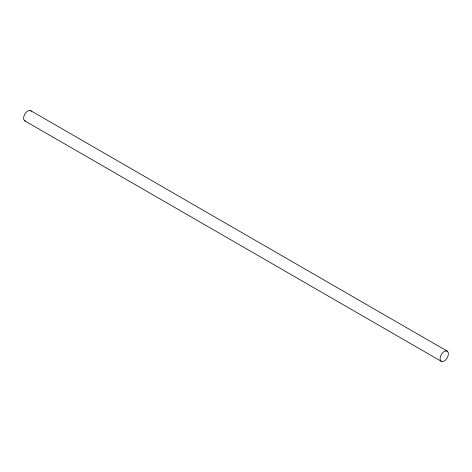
<?xml version="1.0" encoding="UTF-8"?>
<svg xmlns="http://www.w3.org/2000/svg" width="472" height="472" viewBox="0 0 472 472"><rect width="100%" height="100%" fill="white"/><g stroke="black" fill="none" stroke-linecap="round" stroke-linejoin="round"><path stroke-width="0.71" d="M30.709 110.678L447.179 351.121A5.888 3.398 -60 0 1 445.314 360.248A5.888 3.398 -60 0 1 440.211 357.304A5.888 3.398 -60 0 1 447.179 351.121M24.821 120.879L441.291 361.322M25.683 121.145A5.888 3.398 -60 0 1 24.821 114.076A5.888 3.398 -60 0 1 31.37 111.292"/></g></svg>
